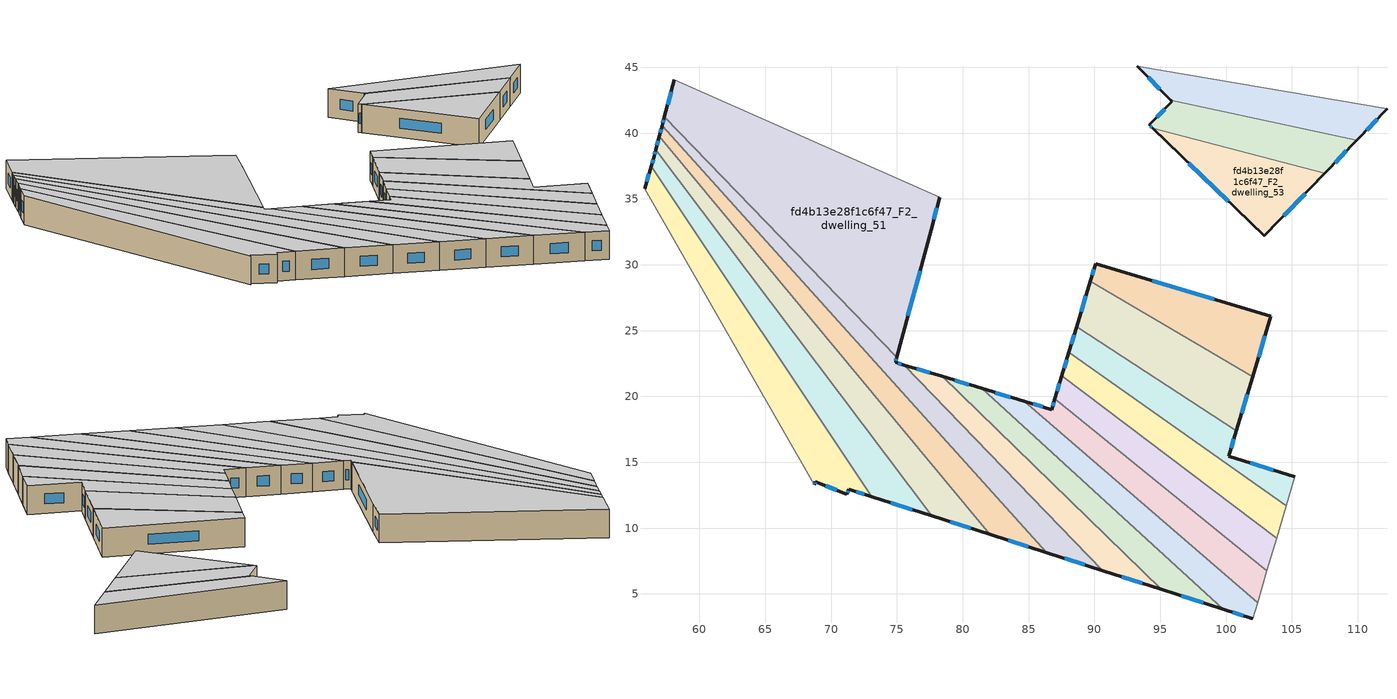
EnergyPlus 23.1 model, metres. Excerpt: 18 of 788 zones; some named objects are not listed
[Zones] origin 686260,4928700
fd4b13e28f1c6f47_F2_dwelling_37
 floor to fd4b13e28f1c6f47_F1_dwelling_37 (EU_floor_Construction): 56.32,37.46 73.07,12.39 71.34,12.95 71.2,12.57 68.8,13.53 68.71,13.31 55.82,35.76 z6
 wall outside (EU_wall_Construction): 68.71,13.31 68.8,13.53 71.2,12.57 71.34,12.95 73.07,12.39 / 56.32,37.46 55.82,35.76 z6:9
 wall to fd4b13e28f1c6f47_F2_dwelling_36 (EU_wall_Construction): 55.82,35.76 68.71,13.31 z6:9
 wall to fd4b13e28f1c6f47_F2_dwelling_38 (EU_wall_Construction): 73.07,12.39 56.32,37.46 z6:9
 window (EU_Window_Construction): 68.74,13.38 68.77,13.46 / 56.16,36.91 55.99,36.31 / 71.9,12.77 72.51,12.57 / 71.24,12.69 71.29,12.83 / 69.58,13.22 70.42,12.88 z6.97:8.03
 ceiling to fd4b13e28f1c6f47_F3_dwelling_37 (EU_floor_Construction): 73.07,12.39 56.32,37.46 55.82,35.76 68.71,13.31 68.8,13.53 71.2,12.57 71.34,12.95 z9
fd4b13e28f1c6f47_F2_dwelling_38
 floor to fd4b13e28f1c6f47_F1_dwelling_38 (EU_floor_Construction): 56.68,38.75 77.62,10.94 73.07,12.39 56.32,37.46 56.55,38.24 z6
 wall outside (EU_wall_Construction): 56.68,38.75 56.55,38.24 56.32,37.46 / 73.07,12.39 77.62,10.94 z6:9
 wall to fd4b13e28f1c6f47_F2_dwelling_39 (EU_wall_Construction): 77.62,10.94 56.68,38.75 z6:9
 window (EU_Window_Construction): 56.47,37.99 56.4,37.72 / 56.64,38.58 56.59,38.4 / 74.54,11.92 76.15,11.41 z6.97:8.03
 ceiling to fd4b13e28f1c6f47_F3_dwelling_38 (EU_floor_Construction): 77.62,10.94 56.68,38.75 56.55,38.24 56.32,37.46 73.07,12.39 z9
fd4b13e28f1c6f47_F2_dwelling_39
 floor to fd4b13e28f1c6f47_F1_dwelling_39 (EU_floor_Construction): 56.95,39.76 82.04,9.52 77.62,10.94 56.68,38.75 z6
 wall outside (EU_wall_Construction): 56.95,39.76 56.68,38.75 / 77.62,10.94 82.04,9.52 z6:9
 wall to fd4b13e28f1c6f47_F2_dwelling_40 (EU_wall_Construction): 82.04,9.52 56.95,39.76 z6:9
 window (EU_Window_Construction): 56.86,39.43 56.77,39.08 / 79.05,10.48 80.61,9.98 z6.97:8.03
 ceiling to fd4b13e28f1c6f47_F3_dwelling_39 (EU_floor_Construction): 82.04,9.52 56.95,39.76 56.68,38.75 77.62,10.94 z9
fd4b13e28f1c6f47_F2_dwelling_40
 floor to fd4b13e28f1c6f47_F1_dwelling_40 (EU_floor_Construction): 57.16,40.57 86.37,8.14 82.04,9.52 56.95,39.76 z6
 wall outside (EU_wall_Construction): 57.16,40.57 56.95,39.76 / 82.04,9.52 86.37,8.14 z6:9
 wall to fd4b13e28f1c6f47_F2_dwelling_41 (EU_wall_Construction): 86.37,8.14 57.16,40.57 z6:9
 window (EU_Window_Construction): 57.09,40.31 57.02,40.02 / 83.44,9.08 84.97,8.59 z6.97:8.03
 ceiling to fd4b13e28f1c6f47_F3_dwelling_40 (EU_floor_Construction): 86.37,8.14 57.16,40.57 56.95,39.76 82.04,9.52 z9
fd4b13e28f1c6f47_F2_dwelling_41
 floor to fd4b13e28f1c6f47_F1_dwelling_41 (EU_floor_Construction): 74.99,22.97 74.89,22.59 75.56,22.39 90.64,6.77 86.37,8.14 57.16,40.57 57.34,41.24 z6
 wall outside (EU_wall_Construction): 86.37,8.14 90.64,6.77 / 57.34,41.24 57.16,40.57 / 75.56,22.39 74.89,22.59 74.99,22.97 z6:9
 wall to fd4b13e28f1c6f47_F2_dwelling_42 (EU_wall_Construction): 90.64,6.77 75.56,22.39 z6:9
 wall to fd4b13e28f1c6f47_F2_dwelling_51 (EU_wall_Construction): 74.99,22.97 57.34,41.24 z6:9
 window (EU_Window_Construction): 87.75,7.7 89.26,7.22 / 57.28,41.03 57.22,40.79 / 74.92,22.71 74.96,22.85 / 75.34,22.45 75.1,22.52 z6.97:8.03
 ceiling to fd4b13e28f1c6f47_F3_dwelling_41 (EU_floor_Construction): 90.64,6.77 75.56,22.39 74.89,22.59 74.99,22.97 57.34,41.24 57.16,40.57 86.37,8.14 z9
fd4b13e28f1c6f47_F2_dwelling_42
 floor to fd4b13e28f1c6f47_F1_dwelling_42 (EU_floor_Construction): 90.64,6.77 75.56,22.39 78.42,21.52 95.08,5.35 z6
 wall outside (EU_wall_Construction): 90.64,6.77 95.08,5.35 / 78.42,21.52 75.56,22.39 z6:9
 wall to fd4b13e28f1c6f47_F2_dwelling_43 (EU_wall_Construction): 95.08,5.35 78.42,21.52 z6:9
 window (EU_Window_Construction): 92.08,6.31 93.64,5.81 / 77.49,21.8 76.48,22.11 z6.97:8.03
 ceiling to fd4b13e28f1c6f47_F3_dwelling_42 (EU_floor_Construction): 95.08,5.35 78.42,21.52 75.56,22.39 90.64,6.77 z9
fd4b13e28f1c6f47_F2_dwelling_43
 floor to fd4b13e28f1c6f47_F1_dwelling_43 (EU_floor_Construction): 95.08,5.35 78.42,21.52 81.43,20.61 99.77,3.85 z6
 wall outside (EU_wall_Construction): 95.08,5.35 99.77,3.85 / 81.43,20.61 78.42,21.52 z6:9
 wall to fd4b13e28f1c6f47_F2_dwelling_44 (EU_wall_Construction): 99.77,3.85 81.43,20.61 z6:9
 window (EU_Window_Construction): 96.6,4.87 98.25,4.34 / 80.46,20.91 79.4,21.23 z6.97:8.03
 ceiling to fd4b13e28f1c6f47_F3_dwelling_43 (EU_floor_Construction): 99.77,3.85 81.43,20.61 78.42,21.52 95.08,5.35 z9
fd4b13e28f1c6f47_F2_dwelling_44
 floor to fd4b13e28f1c6f47_F1_dwelling_44 (EU_floor_Construction): 102.39,4.34 102.03,3.13 99.77,3.85 81.43,20.61 84.66,19.64 z6
 wall outside (EU_wall_Construction): 99.77,3.85 102.03,3.13 / 84.66,19.64 81.43,20.61 z6:9
 wall adiabatic (EU_wall_Construction): 102.03,3.13 102.39,4.34 z6:9
 wall to fd4b13e28f1c6f47_F2_dwelling_45 (EU_wall_Construction): 102.39,4.34 84.66,19.64 z6:9
 window (EU_Window_Construction): 100.5,3.62 101.3,3.36 / 83.61,19.95 82.48,20.3 z6.97:8.03
 ceiling to fd4b13e28f1c6f47_F3_dwelling_44 (EU_floor_Construction): 102.03,3.13 102.39,4.34 84.66,19.64 81.43,20.61 99.77,3.85 z9
fd4b13e28f1c6f47_F2_dwelling_45
 floor to fd4b13e28f1c6f47_F1_dwelling_45 (EU_floor_Construction): 103.1,6.76 102.39,4.34 84.66,19.64 86.74,19.01 86.98,19.82 z6
 wall outside (EU_wall_Construction): 86.98,19.82 86.74,19.01 84.66,19.64 z6:9
 wall to fd4b13e28f1c6f47_F2_dwelling_46 (EU_wall_Construction): 103.1,6.76 86.98,19.82 z6:9
 wall adiabatic (EU_wall_Construction): 102.39,4.34 103.1,6.76 z6:9
 window (EU_Window_Construction): 86.06,19.21 85.33,19.43 / 86.9,19.55 86.82,19.27 z6.97:8.03
 ceiling to fd4b13e28f1c6f47_F3_dwelling_45 (EU_floor_Construction): 102.39,4.34 103.1,6.76 86.98,19.82 86.74,19.01 84.66,19.64 z9
fd4b13e28f1c6f47_F2_dwelling_46
 floor to fd4b13e28f1c6f47_F1_dwelling_46 (EU_floor_Construction): 103.83,9.22 103.1,6.76 86.98,19.82 87.52,21.58 z6
 wall outside (EU_wall_Construction): 87.52,21.58 86.98,19.82 z6:9
 wall adiabatic (EU_wall_Construction): 103.1,6.76 103.83,9.22 z6:9
 wall to fd4b13e28f1c6f47_F2_dwelling_47 (EU_wall_Construction): 103.83,9.22 87.52,21.58 z6:9
 window (EU_Window_Construction): 87.34,21.01 87.15,20.39 z6.97:8.03
 ceiling to fd4b13e28f1c6f47_F3_dwelling_46 (EU_floor_Construction): 103.1,6.76 103.83,9.22 87.52,21.58 86.98,19.82 z9
fd4b13e28f1c6f47_F2_dwelling_47
 floor to fd4b13e28f1c6f47_F1_dwelling_47 (EU_floor_Construction): 104.56,11.69 103.83,9.22 87.52,21.58 88.05,23.34 z6
 wall outside (EU_wall_Construction): 88.05,23.34 87.52,21.58 z6:9
 wall adiabatic (EU_wall_Construction): 103.83,9.22 104.56,11.69 z6:9
 wall to fd4b13e28f1c6f47_F2_dwelling_48 (EU_wall_Construction): 104.56,11.69 88.05,23.34 z6:9
 window (EU_Window_Construction): 87.88,22.77 87.69,22.15 z6.97:8.03
 ceiling to fd4b13e28f1c6f47_F3_dwelling_47 (EU_floor_Construction): 103.83,9.22 104.56,11.69 88.05,23.34 87.52,21.58 z9
fd4b13e28f1c6f47_F2_dwelling_48
 floor to fd4b13e28f1c6f47_F1_dwelling_48 (EU_floor_Construction): 100.78,17.41 100.19,15.45 105.22,13.91 104.56,11.69 88.05,23.34 88.64,25.3 z6
 wall outside (EU_wall_Construction): 105.22,13.91 100.19,15.45 100.78,17.41 / 88.64,25.3 88.05,23.34 z6:9
 wall adiabatic (EU_wall_Construction): 104.56,11.69 105.22,13.91 z6:9
 wall to fd4b13e28f1c6f47_F2_dwelling_49 (EU_wall_Construction): 100.78,17.41 88.64,25.3 z6:9
 window (EU_Window_Construction): 100.38,16.08 100.59,16.77 / 103.59,14.41 101.82,14.95 / 88.45,24.67 88.24,23.98 z6.97:8.03
 ceiling to fd4b13e28f1c6f47_F3_dwelling_48 (EU_floor_Construction): 104.56,11.69 105.22,13.91 100.19,15.45 100.78,17.41 88.64,25.3 88.05,23.34 z9
fd4b13e28f1c6f47_F2_dwelling_49
 floor to fd4b13e28f1c6f47_F1_dwelling_49 (EU_floor_Construction): 102.02,21.5 100.78,17.41 88.64,25.3 89.69,28.76 z6
 wall outside (EU_wall_Construction): 89.69,28.76 88.64,25.3 / 100.78,17.41 102.02,21.5 z6:9
 wall to fd4b13e28f1c6f47_F2_dwelling_50 (EU_wall_Construction): 102.02,21.5 89.69,28.76 z6:9
 window (EU_Window_Construction): 89.35,27.64 88.98,26.42 / 101.18,18.74 101.61,20.18 z6.97:8.03
 ceiling to fd4b13e28f1c6f47_F3_dwelling_49 (EU_floor_Construction): 100.78,17.41 102.02,21.5 89.69,28.76 88.64,25.3 z9
fd4b13e28f1c6f47_F2_dwelling_50
 floor to fd4b13e28f1c6f47_F1_dwelling_50 (EU_floor_Construction): 103.4,26.08 102.02,21.5 89.69,28.76 90.09,30.09 z6
 wall outside (EU_wall_Construction): 102.02,21.5 103.4,26.08 90.09,30.09 89.69,28.76 z6:9
 window (EU_Window_Construction): 99.08,27.38 94.4,28.79 / 102.46,22.99 102.95,24.59 / 89.96,29.66 89.82,29.19 z6.97:8.03
 ceiling to fd4b13e28f1c6f47_F3_dwelling_50 (EU_floor_Construction): 102.02,21.5 103.4,26.08 90.09,30.09 89.69,28.76 z9
fd4b13e28f1c6f47_F2_dwelling_51
 floor to fd4b13e28f1c6f47_F1_dwelling_51 (EU_floor_Construction): 78.24,35.12 77.6,32.68 74.99,22.97 57.34,41.24 58.08,44.05 z6
 wall outside (EU_wall_Construction): 74.99,22.97 77.6,32.68 78.24,35.12 / 58.08,44.05 57.34,41.24 z6:9
 wall to fd4b13e28f1c6f47_F2_dwelling_52 (EU_wall_Construction): 78.24,35.12 58.08,44.05 z6:9
 window (EU_Window_Construction): 75.84,26.12 76.75,29.53 / 57.84,43.14 57.58,42.15 / 77.81,33.47 78.03,34.33 z6.97:8.03
 ceiling to fd4b13e28f1c6f47_F3_dwelling_51 (EU_floor_Construction): 74.99,22.97 77.6,32.68 78.24,35.12 58.08,44.05 57.34,41.24 z9
fd4b13e28f1c6f47_F2_dwelling_53
 floor to fd4b13e28f1c6f47_F1_dwelling_53 (EU_floor_Construction): 107.49,36.94 102.91,32.19 94.42,40.37 z6
 wall outside (EU_wall_Construction): 94.42,40.37 102.91,32.19 107.49,36.94 z6:9
 wall to fd4b13e28f1c6f47_F2_dwelling_54 (EU_wall_Construction): 107.49,36.94 94.42,40.37 z6:9
 window (EU_Window_Construction): 104.39,33.73 106,35.4 / 97.17,37.72 100.16,34.84 z6.97:8.03
 ceiling to fd4b13e28f1c6f47_F3_dwelling_53 (EU_floor_Construction): 102.91,32.19 107.49,36.94 94.42,40.37 z9
fd4b13e28f1c6f47_F2_dwelling_54
 floor to fd4b13e28f1c6f47_F1_dwelling_54 (EU_floor_Construction): 109.93,39.47 107.49,36.94 94.42,40.37 94.17,40.62 95.88,42.39 95.79,42.48 z6
 wall outside (EU_wall_Construction): 95.79,42.48 95.88,42.39 94.17,40.62 94.42,40.37 / 107.49,36.94 109.93,39.47 z6:9
 wall to fd4b13e28f1c6f47_F2_dwelling_55 (EU_wall_Construction): 109.93,39.47 95.79,42.48 z6:9
 window (EU_Window_Construction): 94.25,40.54 94.34,40.45 / 95.32,41.81 94.72,41.19 / 108.28,37.76 109.14,38.65 z6.97:8.03
 ceiling to fd4b13e28f1c6f47_F3_dwelling_54 (EU_floor_Construction): 107.49,36.94 109.93,39.47 95.79,42.48 95.88,42.39 94.17,40.62 94.42,40.37 z9
fd4b13e28f1c6f47_F2_dwelling_55
 floor to fd4b13e28f1c6f47_F1_dwelling_55 (EU_floor_Construction): 112.22,41.84 109.93,39.47 95.79,42.48 93.24,45.07 z6
 wall outside (EU_wall_Construction): 93.24,45.07 95.79,42.48 / 109.93,39.47 112.22,41.84 z6:9
 wall to fd4b13e28f1c6f47_F2_dwelling_56 (EU_wall_Construction): 112.22,41.84 93.24,45.07 z6:9
 window (EU_Window_Construction): 94.07,44.23 94.96,43.32 / 110.67,40.24 111.47,41.07 z6.97:8.03
 ceiling to fd4b13e28f1c6f47_F3_dwelling_55 (EU_floor_Construction): 109.93,39.47 112.22,41.84 93.24,45.07 95.79,42.48 z9
[Building]
EU S2 Campaign: North Axis=0; Terrain=City; Solar Distribution=FullExterior
[Site:Location]
Bologna: Latitude=44.5; Longitude=11.25; Time Zone=1; Elevation=37
[SizingPeriod:WeatherFileDays]
AnnualSizingPeriod: Begin Month=1; Begin Day of Month=1; End Month=12; End Day of Month=31; Day of Week for Start Day=Monday; Use Weather File Daylight Saving Period=No; Use Weather File Rain and Snow Indicators=No
[MATERIAL]
EU_InternalMass_Material: Roughness=MediumRough; Thickness=0.1; Conductivity=1; Density=1800; Specific Heat=900; Thermal Absorptance=0.9; Solar Absorptance=0.7; Visible Absorptance=0.7
[MATERIAL:NOMASS] Roughness=MediumRough; Thermal Absorptance=0.9; Solar Absorptance=0.7; Visible Absorptance=0.7
Name | Thermal Resistance
EU_wall_NoMass | 0.779417
EU_floor_NoMass | 0.588222
[WINDOWMATERIAL:SIMPLEGLAZINGSYSTEM]
EU_Window_SimpleGlazing: UFactor=5.16242; Solar Heat Gain Coefficient=0.85; Visible Transmittance=0.85
[CONSTRUCTION]
EU_wall_Construction: EU_wall_NoMass
EU_floor_Construction: EU_floor_NoMass
EU_Window_Construction: EU_Window_SimpleGlazing
EU_InternalMass_Construction: EU_InternalMass_Material
[ZONE] Type=1; Multiplier=1; Ceiling Height=autocalculate; Floor Area=autocalculate; Part of Total Floor Area=Yes
Name | Volume
fd4b13e28f1c6f47_F2_dwelling_37 | 190.11
fd4b13e28f1c6f47_F2_dwelling_38 | 190.018
fd4b13e28f1c6f47_F2_dwelling_39 | 190.095
fd4b13e28f1c6f47_F2_dwelling_40 | 190.117
fd4b13e28f1c6f47_F2_dwelling_41 | 190.074
fd4b13e28f1c6f47_F2_dwelling_42 | 119.744
fd4b13e28f1c6f47_F2_dwelling_43 | 126.868
fd4b13e28f1c6f47_F2_dwelling_44 | 131.747
fd4b13e28f1c6f47_F2_dwelling_45 | 127.926
fd4b13e28f1c6f47_F2_dwelling_46 | 126.876
fd4b13e28f1c6f47_F2_dwelling_47 | 126.95
fd4b13e28f1c6f47_F2_dwelling_48 | 120.264
fd4b13e28f1c6f47_F2_dwelling_49 | 164.548
fd4b13e28f1c6f47_F2_dwelling_50 | 128.534
fd4b13e28f1c6f47_F2_dwelling_51 | 505.823
fd4b13e28f1c6f47_F2_dwelling_53 | 116.773
fd4b13e28f1c6f47_F2_dwelling_54 | 113.755
fd4b13e28f1c6f47_F2_dwelling_55 | 121.934
[INTERNALMASS] Construction=EU_InternalMass_Construction
Name | Zone or ZoneList | Surface Area
fd4b13e28f1c6f47_F2_dwelling_37_EU_InternalMass | fd4b13e28f1c6f47_F2_dwelling_37 | 63.37
fd4b13e28f1c6f47_F2_dwelling_38_EU_InternalMass | fd4b13e28f1c6f47_F2_dwelling_38 | 63.3395
fd4b13e28f1c6f47_F2_dwelling_39_EU_InternalMass | fd4b13e28f1c6f47_F2_dwelling_39 | 63.3649
fd4b13e28f1c6f47_F2_dwelling_40_EU_InternalMass | fd4b13e28f1c6f47_F2_dwelling_40 | 63.3723
fd4b13e28f1c6f47_F2_dwelling_41_EU_InternalMass | fd4b13e28f1c6f47_F2_dwelling_41 | 63.3581
fd4b13e28f1c6f47_F2_dwelling_42_EU_InternalMass | fd4b13e28f1c6f47_F2_dwelling_42 | 39.9143
fd4b13e28f1c6f47_F2_dwelling_43_EU_InternalMass | fd4b13e28f1c6f47_F2_dwelling_43 | 42.2893
fd4b13e28f1c6f47_F2_dwelling_44_EU_InternalMass | fd4b13e28f1c6f47_F2_dwelling_44 | 43.9156
fd4b13e28f1c6f47_F2_dwelling_45_EU_InternalMass | fd4b13e28f1c6f47_F2_dwelling_45 | 42.6423
fd4b13e28f1c6f47_F2_dwelling_46_EU_InternalMass | fd4b13e28f1c6f47_F2_dwelling_46 | 42.2918
fd4b13e28f1c6f47_F2_dwelling_47_EU_InternalMass | fd4b13e28f1c6f47_F2_dwelling_47 | 42.3171
fd4b13e28f1c6f47_F2_dwelling_48_EU_InternalMass | fd4b13e28f1c6f47_F2_dwelling_48 | 40.0876
fd4b13e28f1c6f47_F2_dwelling_49_EU_InternalMass | fd4b13e28f1c6f47_F2_dwelling_49 | 54.8485
fd4b13e28f1c6f47_F2_dwelling_50_EU_InternalMass | fd4b13e28f1c6f47_F2_dwelling_50 | 42.8446
fd4b13e28f1c6f47_F2_dwelling_51_EU_InternalMass | fd4b13e28f1c6f47_F2_dwelling_51 | 168.598
fd4b13e28f1c6f47_F2_dwelling_53_EU_InternalMass | fd4b13e28f1c6f47_F2_dwelling_53 | 38.922
fd4b13e28f1c6f47_F2_dwelling_54_EU_InternalMass | fd4b13e28f1c6f47_F2_dwelling_54 | 37.9189
fd4b13e28f1c6f47_F2_dwelling_55_EU_InternalMass | fd4b13e28f1c6f47_F2_dwelling_55 | 40.6451
[OTHEREQUIPMENT] Fuel Type=Electricity; Design Level Calculation Method=Watts/Area; Power per Zone Floor Area=1; Fraction Latent=0; Fraction Radiant=0; Fraction Lost=0; Carbon Dioxide Generation Rate=0; EndUse Subcategory=EU_Step8_InternalGains
Name | Zone or ZoneList or Space or SpaceList | Schedule
EU_Step8_InternalGain_fd4b13e28f1c6f47_F2_dwelling_37_f000 | fd4b13e28f1c6f47_F2_dwelling_37 | EU_Step8_GainSchedule_fd4b13e28f1c6f47_F2_dwelling_37_f000
EU_Step8_InternalGain_fd4b13e28f1c6f47_F2_dwelling_38_f000 | fd4b13e28f1c6f47_F2_dwelling_38 | EU_Step8_GainSchedule_fd4b13e28f1c6f47_F2_dwelling_38_f000
EU_Step8_InternalGain_fd4b13e28f1c6f47_F2_dwelling_39_f000 | fd4b13e28f1c6f47_F2_dwelling_39 | EU_Step8_GainSchedule_fd4b13e28f1c6f47_F2_dwelling_39_f000
EU_Step8_InternalGain_fd4b13e28f1c6f47_F2_dwelling_40_f000 | fd4b13e28f1c6f47_F2_dwelling_40 | EU_Step8_GainSchedule_fd4b13e28f1c6f47_F2_dwelling_40_f000
EU_Step8_InternalGain_fd4b13e28f1c6f47_F2_dwelling_41_f000 | fd4b13e28f1c6f47_F2_dwelling_41 | EU_Step8_GainSchedule_fd4b13e28f1c6f47_F2_dwelling_41_f000
EU_Step8_InternalGain_fd4b13e28f1c6f47_F2_dwelling_42_f000 | fd4b13e28f1c6f47_F2_dwelling_42 | EU_Step8_GainSchedule_fd4b13e28f1c6f47_F2_dwelling_42_f000
EU_Step8_InternalGain_fd4b13e28f1c6f47_F2_dwelling_43_f000 | fd4b13e28f1c6f47_F2_dwelling_43 | EU_Step8_GainSchedule_fd4b13e28f1c6f47_F2_dwelling_43_f000
EU_Step8_InternalGain_fd4b13e28f1c6f47_F2_dwelling_44_f000 | fd4b13e28f1c6f47_F2_dwelling_44 | EU_Step8_GainSchedule_fd4b13e28f1c6f47_F2_dwelling_44_f000
EU_Step8_InternalGain_fd4b13e28f1c6f47_F2_dwelling_45_f000 | fd4b13e28f1c6f47_F2_dwelling_45 | EU_Step8_GainSchedule_fd4b13e28f1c6f47_F2_dwelling_45_f000
EU_Step8_InternalGain_fd4b13e28f1c6f47_F2_dwelling_46_f000 | fd4b13e28f1c6f47_F2_dwelling_46 | EU_Step8_GainSchedule_fd4b13e28f1c6f47_F2_dwelling_46_f000
EU_Step8_InternalGain_fd4b13e28f1c6f47_F2_dwelling_47_f000 | fd4b13e28f1c6f47_F2_dwelling_47 | EU_Step8_GainSchedule_fd4b13e28f1c6f47_F2_dwelling_47_f000
EU_Step8_InternalGain_fd4b13e28f1c6f47_F2_dwelling_48_f000 | fd4b13e28f1c6f47_F2_dwelling_48 | EU_Step8_GainSchedule_fd4b13e28f1c6f47_F2_dwelling_48_f000
EU_Step8_InternalGain_fd4b13e28f1c6f47_F2_dwelling_49_f000 | fd4b13e28f1c6f47_F2_dwelling_49 | EU_Step8_GainSchedule_fd4b13e28f1c6f47_F2_dwelling_49_f000
EU_Step8_InternalGain_fd4b13e28f1c6f47_F2_dwelling_50_f000 | fd4b13e28f1c6f47_F2_dwelling_50 | EU_Step8_GainSchedule_fd4b13e28f1c6f47_F2_dwelling_50_f000
EU_Step8_InternalGain_fd4b13e28f1c6f47_F2_dwelling_51_f000 | fd4b13e28f1c6f47_F2_dwelling_51 | EU_Step8_GainSchedule_fd4b13e28f1c6f47_F2_dwelling_51_f000
EU_Step8_InternalGain_fd4b13e28f1c6f47_F2_dwelling_53_f000 | fd4b13e28f1c6f47_F2_dwelling_53 | EU_Step8_GainSchedule_fd4b13e28f1c6f47_F2_dwelling_53_f000
EU_Step8_InternalGain_fd4b13e28f1c6f47_F2_dwelling_54_f000 | fd4b13e28f1c6f47_F2_dwelling_54 | EU_Step8_GainSchedule_fd4b13e28f1c6f47_F2_dwelling_54_f000
EU_Step8_InternalGain_fd4b13e28f1c6f47_F2_dwelling_55_f000 | fd4b13e28f1c6f47_F2_dwelling_55 | EU_Step8_GainSchedule_fd4b13e28f1c6f47_F2_dwelling_55_f000
[ZONEVENTILATION:DESIGNFLOWRATE] Schedule=EU_AlwaysOn; Design Flow Rate Calculation Method=AirChanges/Hour; Air Changes per Hour=0.712058; Ventilation Type=Natural; Fan Pressure Rise=0; Fan Total Efficiency=1; Constant Term Coefficient=1; Temperature Term Coefficient=0; Velocity Term Coefficient=0; Velocity Squared Term Coefficient=0; Minimum Indoor Temperature=-100; Maximum Indoor Temperature=100; Delta Temperature=-100; Minimum Outdoor Temperature=-100; Maximum Outdoor Temperature=100; Maximum Wind Speed=40
Name | Zone or ZoneList or Space or SpaceList
EU_ConstantAir_fd4b13e28f1c6f47_F2_dwelling_37 | fd4b13e28f1c6f47_F2_dwelling_37
EU_ConstantAir_fd4b13e28f1c6f47_F2_dwelling_38 | fd4b13e28f1c6f47_F2_dwelling_38
EU_ConstantAir_fd4b13e28f1c6f47_F2_dwelling_39 | fd4b13e28f1c6f47_F2_dwelling_39
EU_ConstantAir_fd4b13e28f1c6f47_F2_dwelling_40 | fd4b13e28f1c6f47_F2_dwelling_40
EU_ConstantAir_fd4b13e28f1c6f47_F2_dwelling_41 | fd4b13e28f1c6f47_F2_dwelling_41
EU_ConstantAir_fd4b13e28f1c6f47_F2_dwelling_42 | fd4b13e28f1c6f47_F2_dwelling_42
EU_ConstantAir_fd4b13e28f1c6f47_F2_dwelling_43 | fd4b13e28f1c6f47_F2_dwelling_43
EU_ConstantAir_fd4b13e28f1c6f47_F2_dwelling_44 | fd4b13e28f1c6f47_F2_dwelling_44
EU_ConstantAir_fd4b13e28f1c6f47_F2_dwelling_45 | fd4b13e28f1c6f47_F2_dwelling_45
EU_ConstantAir_fd4b13e28f1c6f47_F2_dwelling_46 | fd4b13e28f1c6f47_F2_dwelling_46
EU_ConstantAir_fd4b13e28f1c6f47_F2_dwelling_47 | fd4b13e28f1c6f47_F2_dwelling_47
EU_ConstantAir_fd4b13e28f1c6f47_F2_dwelling_48 | fd4b13e28f1c6f47_F2_dwelling_48
EU_ConstantAir_fd4b13e28f1c6f47_F2_dwelling_49 | fd4b13e28f1c6f47_F2_dwelling_49
EU_ConstantAir_fd4b13e28f1c6f47_F2_dwelling_50 | fd4b13e28f1c6f47_F2_dwelling_50
EU_ConstantAir_fd4b13e28f1c6f47_F2_dwelling_51 | fd4b13e28f1c6f47_F2_dwelling_51
EU_ConstantAir_fd4b13e28f1c6f47_F2_dwelling_53 | fd4b13e28f1c6f47_F2_dwelling_53
EU_ConstantAir_fd4b13e28f1c6f47_F2_dwelling_54 | fd4b13e28f1c6f47_F2_dwelling_54
EU_ConstantAir_fd4b13e28f1c6f47_F2_dwelling_55 | fd4b13e28f1c6f47_F2_dwelling_55
[HVACTEMPLATE:ZONE:IDEALLOADSAIRSYSTEM] System Availability Schedule=EU_AlwaysOn; Maximum Heating Supply Air Temperature=50; Minimum Cooling Supply Air Temperature=13; Maximum Heating Supply Air Humidity Ratio=0.0156; Minimum Cooling Supply Air Humidity Ratio=0.0077; Heating Limit=NoLimit; Cooling Limit=NoLimit; Heating Availability Schedule=EU_AlwaysOn; Cooling Availability Schedule=EU_CoolingOff; Dehumidification Control Type=ConstantSensibleHeatRatio; Cooling Sensible Heat Ratio=0.7; Dehumidification Setpoint=60; Humidification Control Type=None; Humidification Setpoint=30; Outdoor Air Method=None; Outdoor Air Flow Rate per Person=0.00944; Outdoor Air Flow Rate per Zone Floor Area=0; Outdoor Air Flow Rate per Zone=0; Demand Controlled Ventilation Type=None; Outdoor Air Economizer Type=NoEconomizer; Heat Recovery Type=None; Sensible Heat Recovery Effectiveness=0.7; Latent Heat Recovery Effectiveness=0.65
Name | Template Thermostat
fd4b13e28f1c6f47_F2_dwelling_37 | EU_HeatOnly_fd4b13e28f1c6f47_F2_dwelling_37
fd4b13e28f1c6f47_F2_dwelling_38 | EU_HeatOnly_fd4b13e28f1c6f47_F2_dwelling_38
fd4b13e28f1c6f47_F2_dwelling_39 | EU_HeatOnly_fd4b13e28f1c6f47_F2_dwelling_39
fd4b13e28f1c6f47_F2_dwelling_40 | EU_HeatOnly_fd4b13e28f1c6f47_F2_dwelling_40
fd4b13e28f1c6f47_F2_dwelling_41 | EU_HeatOnly_fd4b13e28f1c6f47_F2_dwelling_41
fd4b13e28f1c6f47_F2_dwelling_42 | EU_HeatOnly_fd4b13e28f1c6f47_F2_dwelling_42
fd4b13e28f1c6f47_F2_dwelling_43 | EU_HeatOnly_fd4b13e28f1c6f47_F2_dwelling_43
fd4b13e28f1c6f47_F2_dwelling_44 | EU_HeatOnly_fd4b13e28f1c6f47_F2_dwelling_44
fd4b13e28f1c6f47_F2_dwelling_45 | EU_HeatOnly_fd4b13e28f1c6f47_F2_dwelling_45
fd4b13e28f1c6f47_F2_dwelling_46 | EU_HeatOnly_fd4b13e28f1c6f47_F2_dwelling_46
fd4b13e28f1c6f47_F2_dwelling_47 | EU_HeatOnly_fd4b13e28f1c6f47_F2_dwelling_47
fd4b13e28f1c6f47_F2_dwelling_48 | EU_HeatOnly_fd4b13e28f1c6f47_F2_dwelling_48
fd4b13e28f1c6f47_F2_dwelling_49 | EU_HeatOnly_fd4b13e28f1c6f47_F2_dwelling_49
fd4b13e28f1c6f47_F2_dwelling_50 | EU_HeatOnly_fd4b13e28f1c6f47_F2_dwelling_50
fd4b13e28f1c6f47_F2_dwelling_51 | EU_HeatOnly_fd4b13e28f1c6f47_F2_dwelling_51
fd4b13e28f1c6f47_F2_dwelling_53 | EU_HeatOnly_fd4b13e28f1c6f47_F2_dwelling_53
fd4b13e28f1c6f47_F2_dwelling_54 | EU_HeatOnly_fd4b13e28f1c6f47_F2_dwelling_54
fd4b13e28f1c6f47_F2_dwelling_55 | EU_HeatOnly_fd4b13e28f1c6f47_F2_dwelling_55
[SIZING:ZONE] Zone Cooling Design Supply Air Temperature Input Method=SupplyAirTemperature; Zone Cooling Design Supply Air Temperature=13; Zone Heating Design Supply Air Temperature Input Method=SupplyAirTemperature; Zone Heating Design Supply Air Temperature=50; Zone Cooling Design Supply Air Humidity Ratio=0.008; Zone Heating Design Supply Air Humidity Ratio=0.008; Cooling Design Air Flow Method=DesignDay; Cooling Design Air Flow Rate=0; Cooling Minimum Air Flow per Zone Floor Area=0.000762; Cooling Minimum Air Flow=0; Cooling Minimum Air Flow Fraction=0.2; Heating Design Air Flow Method=DesignDay; Heating Design Air Flow Rate=0; Heating Maximum Air Flow per Zone Floor Area=0.002032; Heating Maximum Air Flow=0.141576; Heating Maximum Air Flow Fraction=0.3; Account for Dedicated Outdoor Air System=No; Dedicated Outdoor Air System Control Strategy=NeutralSupplyAir; Dedicated Outdoor Air Low Setpoint Temperature for Design=autosize; Dedicated Outdoor Air High Setpoint Temperature for Design=autosize; Zone Load Sizing Method=Sensible Load Only No Latent Load; Zone Latent Cooling Design Supply Air Humidity Ratio Input Method=HumidityRatioDifference; Zone Cooling Design Supply Air Humidity Ratio Difference=0.005; Zone Latent Heating Design Supply Air Humidity Ratio Input Method=HumidityRatioDifference; Zone Humidification Design Supply Air Humidity Ratio Difference=0.005
fd4b13e28f1c6f47_F2_dwelling_37; fd4b13e28f1c6f47_F2_dwelling_38; fd4b13e28f1c6f47_F2_dwelling_39; fd4b13e28f1c6f47_F2_dwelling_40; fd4b13e28f1c6f47_F2_dwelling_41; fd4b13e28f1c6f47_F2_dwelling_42; fd4b13e28f1c6f47_F2_dwelling_43; fd4b13e28f1c6f47_F2_dwelling_44; fd4b13e28f1c6f47_F2_dwelling_45; fd4b13e28f1c6f47_F2_dwelling_46; fd4b13e28f1c6f47_F2_dwelling_47; fd4b13e28f1c6f47_F2_dwelling_48; fd4b13e28f1c6f47_F2_dwelling_49; fd4b13e28f1c6f47_F2_dwelling_50; fd4b13e28f1c6f47_F2_dwelling_51; fd4b13e28f1c6f47_F2_dwelling_53; fd4b13e28f1c6f47_F2_dwelling_54; fd4b13e28f1c6f47_F2_dwelling_55
[SCHEDULE:CONSTANT]
Name | Hourly Value
EU_AlwaysOn | 1
EU_CoolingOff | 0
[SCHEDULE:FILE] Column Number=1; Rows to Skip at Top=0; Number of Hours of Data=8760; Column Separator=Comma; Interpolate to Timestep=No; Minutes per Item=60; Adjust Schedule for Daylight Savings=Yes
Name | File
EU_Step8_GainSchedule_fd4b13e28f1c6f47_F2_dwelling_37_f000 | ../../schedules/fd4b13e28f1c6f47/fd4b13e28f1c6f47_F2_dwelling_37_f000_gain.csv
EU_Step8_GainSchedule_fd4b13e28f1c6f47_F2_dwelling_38_f000 | ../../schedules/fd4b13e28f1c6f47/fd4b13e28f1c6f47_F2_dwelling_38_f000_gain.csv
EU_Step8_GainSchedule_fd4b13e28f1c6f47_F2_dwelling_39_f000 | ../../schedules/fd4b13e28f1c6f47/fd4b13e28f1c6f47_F2_dwelling_39_f000_gain.csv
EU_Step8_GainSchedule_fd4b13e28f1c6f47_F2_dwelling_40_f000 | ../../schedules/fd4b13e28f1c6f47/fd4b13e28f1c6f47_F2_dwelling_40_f000_gain.csv
EU_Step8_GainSchedule_fd4b13e28f1c6f47_F2_dwelling_41_f000 | ../../schedules/fd4b13e28f1c6f47/fd4b13e28f1c6f47_F2_dwelling_41_f000_gain.csv
EU_Step8_GainSchedule_fd4b13e28f1c6f47_F2_dwelling_42_f000 | ../../schedules/fd4b13e28f1c6f47/fd4b13e28f1c6f47_F2_dwelling_42_f000_gain.csv
EU_Step8_GainSchedule_fd4b13e28f1c6f47_F2_dwelling_43_f000 | ../../schedules/fd4b13e28f1c6f47/fd4b13e28f1c6f47_F2_dwelling_43_f000_gain.csv
EU_Step8_GainSchedule_fd4b13e28f1c6f47_F2_dwelling_44_f000 | ../../schedules/fd4b13e28f1c6f47/fd4b13e28f1c6f47_F2_dwelling_44_f000_gain.csv
EU_Step8_GainSchedule_fd4b13e28f1c6f47_F2_dwelling_45_f000 | ../../schedules/fd4b13e28f1c6f47/fd4b13e28f1c6f47_F2_dwelling_45_f000_gain.csv
EU_Step8_GainSchedule_fd4b13e28f1c6f47_F2_dwelling_46_f000 | ../../schedules/fd4b13e28f1c6f47/fd4b13e28f1c6f47_F2_dwelling_46_f000_gain.csv
EU_Step8_GainSchedule_fd4b13e28f1c6f47_F2_dwelling_47_f000 | ../../schedules/fd4b13e28f1c6f47/fd4b13e28f1c6f47_F2_dwelling_47_f000_gain.csv
EU_Step8_GainSchedule_fd4b13e28f1c6f47_F2_dwelling_48_f000 | ../../schedules/fd4b13e28f1c6f47/fd4b13e28f1c6f47_F2_dwelling_48_f000_gain.csv
EU_Step8_GainSchedule_fd4b13e28f1c6f47_F2_dwelling_49_f000 | ../../schedules/fd4b13e28f1c6f47/fd4b13e28f1c6f47_F2_dwelling_49_f000_gain.csv
EU_Step8_GainSchedule_fd4b13e28f1c6f47_F2_dwelling_50_f000 | ../../schedules/fd4b13e28f1c6f47/fd4b13e28f1c6f47_F2_dwelling_50_f000_gain.csv
EU_Step8_GainSchedule_fd4b13e28f1c6f47_F2_dwelling_51_f000 | ../../schedules/fd4b13e28f1c6f47/fd4b13e28f1c6f47_F2_dwelling_51_f000_gain.csv
EU_Step8_GainSchedule_fd4b13e28f1c6f47_F2_dwelling_53_f000 | ../../schedules/fd4b13e28f1c6f47/fd4b13e28f1c6f47_F2_dwelling_53_f000_gain.csv
EU_Step8_GainSchedule_fd4b13e28f1c6f47_F2_dwelling_54_f000 | ../../schedules/fd4b13e28f1c6f47/fd4b13e28f1c6f47_F2_dwelling_54_f000_gain.csv
EU_Step8_GainSchedule_fd4b13e28f1c6f47_F2_dwelling_55_f000 | ../../schedules/fd4b13e28f1c6f47/fd4b13e28f1c6f47_F2_dwelling_55_f000_gain.csv
